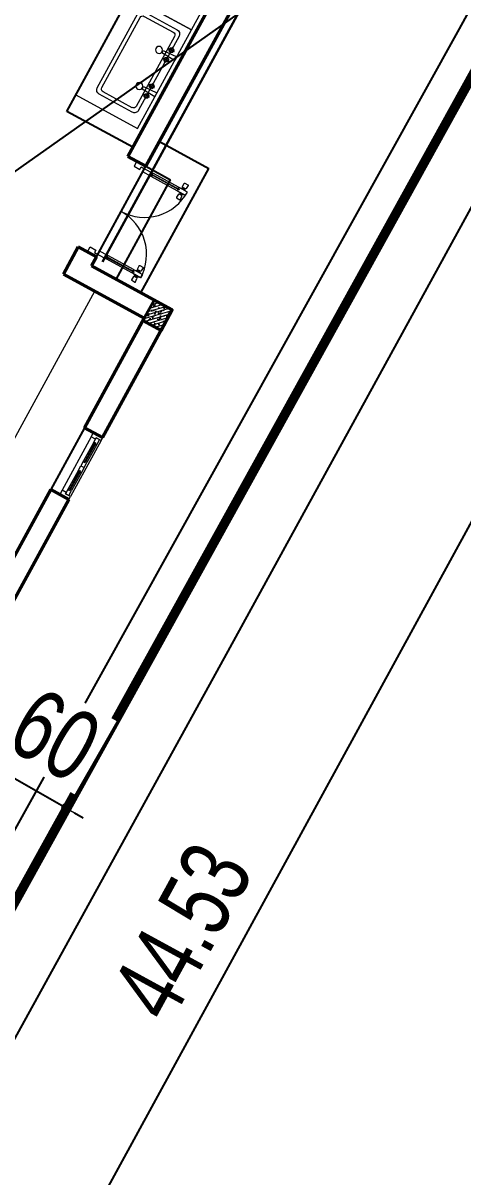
# Model space of a CAD drawing. Header units: millimetres. Extents: x -1075388 to -537338, y 70651 to 270651.
# Drawn here: x -860718 to -856034, y 149050 to 161347 of the extents above; entities that cross this region are included whole.
import ezdxf
from ezdxf.enums import TextEntityAlignment as Align
from ezdxf.xclip import XClip

# ---------------------------------------------------------------- set-up
doc = ezdxf.new("R2010")
doc.units = ezdxf.units.MM
doc.header["$LTSCALE"] = 5
doc.header["$XCLIPFRAME"] = 0
doc.linetypes.add('CENTER2', pattern=[28.575, 19.05, -3.175, 3.175, -3.175])
doc.layers.get('0').update_dxf_attribs({"linetype": 'CENTER2'})
for name, color, linetype in [('BOVIA', 1, 'Continuous'), ('KYHIEU', 7, 'Continuous'), ('NHA', 2, 'Continuous'), ('Tuongxay', 11, 'Continuous')]:
    doc.layers.add(name, color=color, linetype=linetype)
for name, color, linetype, lineweight in [('cat1', 30, 'Continuous', 50), ('hatch1', 136, 'Continuous', 9), ('ISO', 153, 'Continuous', 13), ('LC Dim', 8, 'Continuous', 18), ('LC Hatch', 252, 'Continuous', 9), ('LC Net dam2', 6, 'Continuous', 40), ('LC Net thay', 7, 'Continuous', 25), ('NOITHAT', 125, 'Continuous', 13), ('thay1', 63, 'Continuous', 18)]:
    doc.layers.add(name, color=color, linetype=linetype, lineweight=lineweight)
doc.layers.add('KCS_Plotter', color=11, linetype='Continuous', plot=False)
doc.styles.add('HOATBIF', font='hoatbif.shx', dxfattribs={"width": 0.75})
doc.styles.add('VnArialH', font='VHARIAL.TTF')
doc.linetypes.add('FENCELINE2', pattern='A,0.25,-0.1,[132,ltypeshp.shx,S=0.1,R=0,X=-0.1,Y=0],-0.1,1', length=1.45)
doc.dimstyles.new('Copy of 1-110', dxfattribs={"dimscale": 110, "dimtxt": 2.5, "dimasz": 0.35, "dimexe": 0.5, "dimexo": 0, "dimgap": 0.8, "dimtad": 1, "dimdec": 0, "dimzin": 0, "dimdsep": 46, "dimtxsty": 'HOATBIF', "dimblk1": 'DOT', "dimblk2": 'DOT', "dimsah": 1, "dimcen": -1, "dimdle": 1, "dimclrd": 256, "dimclre": 256, "dimclrt": 4, "dimadec": 3, "dimazin": 2, "dimtfac": 0.333333, "dimtdec": 0, "dimtix": 1, "dimtmove": 2, "dimatfit": 3, "dimldrblk": 'DOT', "dimfxl": 1, "dimtvp": 0.833333, "dimtolj": 1, "dimtzin": 0, "dimarcsym": 0})

# ---------------------------------------------------------------- blocks, each defined once
blk = doc.blocks.new('Nen ht')
at = {"layer": 'BOVIA', "color": 250, "elevation": -192, "flags": 128}
blk.add_lwpolyline([(37892, 14124), (38583, 14137), (50244, 35337), (59645, 52500), (59068, 52724)], dxfattribs=at)
at = {"layer": 'NHA', "color": 250, "elevation": 49, "flags": 128}
blk.add_lwpolyline([(48948, 39561), (52547, 46159), (46128, 48850), (45542, 47224), (43101, 42750)], dxfattribs=at)
at = {"layer": 'Tuongxay', "color": 250}
for points, elevation in [([(37759, 14194), (53101, 41847), (59068, 52724), (38492, 61299)], -2370), ([(37410, 14388), (52750, 42041), (58503, 52526), (38338, 60930)], -192), ([(52547, 46159), (48948, 39561)], 49)]:
    blk.add_lwpolyline(points, dxfattribs=dict(at, elevation=elevation))
at = {"layer": 'KYHIEU', "color": 250, "lineweight": 0, "style": 'VnArialH', "width": 0.6}
for tag, p in [('DC-02', (-46804, -9650, -10682)), ('2.478', (-46804, -10928, -10682))]:
    blk.add_attdef(tag, text='', height=756, dxfattribs=at).set_placement(p, align=Align.CENTER)
blk = doc.blocks.new('*U33')
for p, q in [((30, -419), (30, -100)), ((70, -419), (70, -100)), ((1030, -419), (1030, -100)), ((1070, -419), (1070, -100))]:
    blk.add_line(p, q)
at = {"color": 8, "lineweight": 9}
for p, q in [((47, -429), (47, -90)), ((52, -429), (52, -90)), ((1048, -429), (1048, -90)), ((1053, -429), (1053, -90))]:
    blk.add_line(p, q, dxfattribs=at)
for points in [[(30, 0), (0, 0), (0, 110), (60, 110), (60, 40), (30, 40), (30, 0)], [(55, -100), (70, -100), (70, 0), (30, 0), (30, -100), (45, -100), (45, -90), (55, -90), (55, -100)], [(1070, 0), (1100, 0), (1100, 110), (1040, 110), (1040, 40), (1070, 40), (1070, 0)], [(1045, -100), (1030, -100), (1030, 0), (1070, 0), (1070, -100), (1055, -100), (1055, -90), (1045, -90), (1045, -100)], [(20, -464), (10, -464), (10, -474), (20, -474)], [(55, -419), (70, -419), (70, -519), (30, -519), (30, -419), (45, -419), (45, -429), (55, -429), (55, -419)], [(80, -464), (90, -464), (90, -474), (80, -474)], [(1020, -464), (1010, -464), (1010, -474), (1020, -474)], [(1045, -419), (1030, -419), (1030, -519), (1070, -519), (1070, -419), (1055, -419), (1055, -429), (1045, -429), (1045, -419)], [(1080, -464), (1090, -464), (1090, -474), (1080, -474)]]:
    blk.add_lwpolyline(points)
for points in [[(5, -448), (-35, -444, 0.443716), (-40, -449), (-40, -488, 0.443716), (-35, -493), (5, -489, 0.385314), (10, -484), (10, -453, 0.385314)], [(95, -448), (135, -444, -0.443716), (140, -449), (140, -488, -0.443716), (135, -493), (95, -489, -0.385314), (90, -484), (90, -453, -0.385314)], [(1005, -448), (965, -444, 0.443716), (960, -449), (960, -488, 0.443716), (965, -493), (1005, -489, 0.385314), (1010, -484), (1010, -453, 0.385314)], [(1095, -448), (1135, -444, -0.443716), (1140, -449), (1140, -488, -0.443716), (1135, -493), (1095, -489, -0.385314), (1090, -484), (1090, -453, -0.385314)]]:
    blk.add_lwpolyline(points, format="xyb", close=True)
at = {"color": 8, "lineweight": 5}
for centre, start, end in [((32, -1), 269.7667, 0.0919), ((1068, -1), 179.9081, 270.2333)]:
    blk.add_arc(centre, 518, start, end, dxfattribs=at)
at = {"color": 8, "lineweight": 9}
for centre, start, end in [((47, -99), 186.4342, 273.2898), ((53, -99), 266.7102, 353.5658), ((1047, -99), 186.4342, 273.2898), ((1053, -99), 266.7102, 353.5658), ((47, -420), 86.7102, 173.5658), ((53, -420), 6.4342, 93.2898), ((1047, -420), 86.7102, 173.5658), ((1053, -420), 6.4342, 93.2898)]:
    blk.add_arc(centre, 8.25, start, end, dxfattribs=at)
for centre, start, end in [((70, -469), 143.1301, 216.8699), ((30, -469), 323.1301, 36.8699), ((1070, -469), 143.1301, 216.8699), ((1030, -469), 323.1301, 36.8699)]:
    blk.add_arc(centre, 50, start, end)
blk = doc.blocks.new('*U34')
for p, q in [((35, 0), (715, 0)), ((50, -110), (700, -110)), ((435, -20), (655, -20)), ((435, -60), (655, -60))]:
    blk.add_line(p, q)
at = {"color": 8, "lineweight": 5}
for p, q in [((95, -20), (315, -20)), ((95, -35), (315, -35)), ((95, -45), (315, -45)), ((95, -60), (315, -60)), ((435, -20), (655, -20)), ((435, -35), (655, -35)), ((435, -45), (655, -45)), ((435, -60), (655, -60))]:
    blk.add_line(p, q, dxfattribs=at)
for points in [[(0, 0), (35, 0), (35, -60), (50, -60), (50, -110), (0, -110), (0, 0)], [(750, 0), (715, 0), (715, -60), (700, -60), (700, -110), (750, -110), (750, 0)], [(435, -45), (435, -60), (375, -60), (375, -20), (435, -20), (435, -35), (425, -35), (425, -45), (435, -45)], [(655, -45), (655, -60), (715, -60), (715, -20), (655, -20), (655, -35), (665, -35), (665, -45), (655, -45)]]:
    blk.add_lwpolyline(points)
for points in [[(35, -20), (95, -20), (95, -35), (85, -35), (85, -45), (95, -45), (95, -60), (35, -60)], [(375, -20), (315, -20), (315, -35), (325, -35), (325, -45), (315, -45), (315, -60), (375, -60)]]:
    blk.add_lwpolyline(points, close=True)
for points in [[(95, -29, -0.312187), (102, -35, -0.312187)], [(95, -51, 0.312187), (102, -45, 0.312187)], [(315, -29, 0.312187), (308, -35, 0.312187)], [(315, -51, -0.312187), (308, -45, -0.312187)]]:
    blk.add_lwpolyline(points, format="xyb", dxfattribs=at)
for centre, start, end in [((434, -37), 14.2151, 83.5658), ((434, -43), 276.4342, 345.7849), ((656, -37), 96.4342, 165.7849), ((656, -43), 194.2151, 263.5658)]:
    blk.add_arc(centre, 8.25, start, end, dxfattribs=at)
blk = doc.blocks.new('dgds22233444gf')
for p, q in [((-448864, 692658), (-448864, 692744)), ((-448828, 692702), (-448896, 692702)), ((-448864, 692631), (-448864, 692545)), ((-448828, 692586), (-448896, 692586))]:
    blk.add_line(p, q)
blk.add_lwpolyline([(-448788, 692661), (-448788, 692631), (-448947, 692621), (-448947, 692667)], close=True)
for centre, radius in [((-448864, 692702), 25.2), ((-448864, 692702), 19.8), ((-448864, 692586), 25.2), ((-448864, 692586), 19.8)]:
    blk.add_circle(centre, radius)
blk = doc.blocks.new('dsadasd')
at = {"layer": 'NOITHAT', "linetype": 'ByBlock'}
for p, q in [((192, 493), (192, 92)), ((1142, 543), (242, 543)), ((1117, 501), (267, 501)), ((1192, 92), (1192, 493)), ((234, 468), (234, 117)), ((1151, 117), (1151, 468)), ((242, 42), (1142, 42)), ((267, 84), (1117, 84))]:
    blk.add_line(p, q, dxfattribs=at)
for centre in [(472, 159), (911, 159)]:
    blk.add_circle(centre, 37.5, dxfattribs=at)
for centre, radius, start, end in [((242, 493), 50, 90, 180), ((267, 468), 33.3, 90, 180), ((1117, 468), 33.3, 0, 90), ((1142, 493), 50, 0, 90), ((242, 92), 50, 180, 270), ((267, 117), 33.3, 180, 270), ((1117, 117), 33.3, 270, 0), ((1142, 92), 50, 270, 0)]:
    blk.add_arc(centre, radius, start, end, dxfattribs=at)
at = {"layer": 'NOITHAT', "xscale": -1, "rotation": 270}
for p in [(-692174, 448906), (-691735, 448906)]:
    blk.add_blockref('dgds22233444gf', p, dxfattribs=at)
blk = doc.blocks.new('*U296')
at = {"layer": 'NOITHAT'}
blk.add_lwpolyline([(375, 600), (375, -600), (-375, -600), (-375, 600)], close=True, dxfattribs=at)
at = {"layer": 'hatch1', "rotation": 270}
blk.add_blockref('dsadasd', (-333, 718), dxfattribs=at)
blk = doc.blocks.new('*U295')
at = {"layer": 'thay1', "color": 0, "linetype": 'ByBlock', "lineweight": -2, "transparency": 16777216}
for p in [(0, 0), (0, -1200)]:
    blk.add_blockref('*U296', p, dxfattribs=at)
blk = doc.blocks.new('Nhaf hiệu bộ')
at = {"layer": 'LC Hatch', "ltscale": 2}
h = blk.add_hatch(dxfattribs=at)
h.set_pattern_fill('BETONG', color=256, scale=20, pattern_type=2)
h.set_pattern_definition([(360, (-195.02, 75865.2), (3e-14, 103.92305), [2.5, -57.5]), (360, (-195.02, 75869.53), (3e-14, 103.92305), [2.5, -57.5]), (120, (-195.02, 75865.2), (-90, -51.96152), [2.5, -57.5]), (120, (-191.27, 75867.36), (-90, -51.96152), [2.5, -57.5]), (360, (-165.02, 75917.16), (3e-14, 103.92305), [2.5, -57.5]), (360, (-165.02, 75921.49), (3e-14, 103.92305), [2.5, -57.5]), (120, (-165.02, 75917.16), (-90, -51.96152), [2.5, -57.5]), (120, (-161.27, 75919.33), (-90, -51.96152), [2.5, -57.5]), (60, (-192.52, 75865.2), (-90, 51.96152), [2.5, -57.5]), (60, (-196.27, 75867.36), (-90, 51.96152), [2.5, -57.5]), (60, (-162.52, 75813.24), (-90, 51.96152), [2.5, -57.5]), (60, (-166.27, 75815.4), (-90, 51.96152), [2.5, -57.5]), (45, (-195.016, 75865.2), (-21.213203, 21.213203), []), (50, (-195.02, 75865.2), (143.45204, -12.55043), [15, -165]), (355, (-195.02, 75865.2), (-27.75027, 150.43843), [12, -132]), (100.4514, (-183.06, 75864.15), (115.70188, 137.8879), [12.74804, -140.22842]), (46.1842, (-195.02, 75905.2), (213.4482, -33.1038), [22.5, -247.5]), (96.6356, (-177.23, 75902.44), (186.93254, 194.8236), [19.12206, -210.3426]), (351.1842, (-195.02, 75905.2), (186.9324, 194.8237), [18, -198]), (21, (-175.02, 75895.2), (119.38141, -80.52378), [15, -165]), (326, (-175.02, 75895.2), (48.66307, 145.03), [12, -132]), (71.4514, (-165.07, 75888.49), (168.04453, 64.5061), [12.74804, -140.22842]), (37.5, (-195.016, 75865.2), (2.43197, 66.57877), [0, -130.4, 0, -134, 0, -132.5]), (7.5, (-195.016, 75865.2), (52.61391, 78.88234), [0, -76.4, 0, -127.4, 0, -50.5]), (327.5, (-239.616, 75865.2), (106.764487, -4.510974), [0, -50, 0, -156, 0, -207]), (317.5, (-259.62, 75865.2), (116.63723, 20.021), [0, -65, 0, -103.6, 0, -147])])
h.paths.add_polyline_path([(24820, 9220), (24600, 9220), (24600, 8970), (24820, 8970)])
at = {"layer": 'cat1', "ltscale": 2}
for p, q in [((23840, 10430), (23840, 14255)), ((23620, 10430), (23620, 13940)), ((23840, 10430), (23620, 10430)), ((23620, 9330), (23620, 9000)), ((23840, 9330), (23620, 9330)), ((23840, 9330), (23840, 9220)), ((23840, 9220), (24820, 9220)), ((24820, 7670), (24820, 9220)), ((23620, 9000), (24600, 9000)), ((24600, 7670), (24600, 9000)), ((24820, 7670), (24600, 7670)), ((24600, 5620), (24600, 6920)), ((24820, 6920), (24600, 6920)), ((24820, 4135), (24820, 6920))]:
    blk.add_line(p, q, dxfattribs=at)
at = {"layer": 'LC Net dam2', "ltscale": 2}
blk.add_lwpolyline([(24600, 8970), (24820, 8970), (24820, 9220), (24600, 9220)], close=True, dxfattribs=at)
at = {"layer": 'LC Net thay', "ltscale": 2}
for p, q in [((22820, 10540), (22820, 13140)), ((23840, 10730), (24440, 10730)), ((24440, 9220), (24440, 10730)), ((23620, 10540), (22820, 10540)), ((23620, 10540), (22820, 10540)), ((23840, 9330), (23840, 10430)), ((23840, 10430), (24140, 10430)), ((24140, 9220), (24140, 10430)), ((24600, 7670), (24600, 6920))]:
    blk.add_line(p, q, dxfattribs=at)
at = {"layer": 'NOITHAT', "ltscale": 2}
blk.add_lwpolyline([(24000, 9000), (24600, 9000), (24600, 5620), (24000, 5620)], close=True, dxfattribs=at)
at = {"layer": 'ISO'}
for name, p, rotation in [('*U33', (23840, 9330), 90), ('*U34', (24820, 7670), 269.9999999999999)]:
    blk.add_blockref(name, p, dxfattribs=dict(at, rotation=rotation))
at = {"layer": 'thay1', "xscale": -1}
blk.add_blockref('*U295', (23195, 12540), dxfattribs=at)
blk = doc.blocks.new('DOT')
at = {"color": 0, "linetype": 'ByBlock'}
blk.add_line((-0.5, 0), (-1, 0), dxfattribs=at)
at = {"color": 0, "linetype": 'ByBlock', "const_width": 0.5}
blk.add_lwpolyline([(-0.25, 0, 1), (0.25, 0, 1)], format="xyb", close=True, dxfattribs=at)
blk = doc.blocks.new('*D129')
at = {"layer": 'Defpoints', "color": 0, "transparency": 16777216}
for p in [(-849751, 171967), (-847811, 170907), (-871167, 132929, -151)]:
    blk.add_point(p, dxfattribs=at)
at = {"layer": 'LC Dim', "lineweight": -2, "transparency": 16777216}
for p, q in [((-849751, 171967), (-847680, 170836)), ((-869112, 131925), (-847862, 170815)), ((-871167, 132929), (-869030, 131761))]:
    blk.add_line(p, q, dxfattribs=at)
at = {"layer": 'LC Dim', "lineweight": -2, "transparency": 16777216, "xscale": 105, "yscale": 105, "zscale": 105}
for p, rotation in [((-847811, 170907), 61.34759104076623), ((-869162, 131833), 241.3475910407662)]:
    blk.add_blockref('DOT', p, dxfattribs=dict(at, rotation=rotation))
at = {"layer": 'LC Dim', "color": 4, "transparency": 16777216, "insert": (-859026, 151665), "char_height": 750, "attachment_point": 5, "rotation": 61.3476, "style": 'HOATBIF'}
blk.add_mtext('\\A1;44.53', dxfattribs=at)
blk = doc.blocks.new('_Dot')
at = {"color": 0, "linetype": 'ByBlock', "lineweight": -2}
blk.add_line((-0.5, 0), (-1, 0), dxfattribs=at)
at = {"color": 0, "linetype": 'ByBlock', "const_width": 0.5}
blk.add_lwpolyline([(-0.25, 0, 1), (0.25, 0, 1)], format="xyb", close=True, dxfattribs=at)
blk = doc.blocks.new('*D143')
at = {"layer": 'Defpoints', "color": 0, "transparency": 16777216}
blk.add_point((-860260, 152982), dxfattribs=at)
at = {"layer": 'LC Dim', "lineweight": -2, "transparency": 16777216}
for p, q in [((-861347, 154303), (-861723, 153645)), ((-861740, 153828), (-861831, 153880)), ((-861648, 153776), (-860260, 152982)), ((-859948, 153529), (-860334, 152852)), ((-860169, 152930), (-860078, 152878))]:
    blk.add_line(p, q, dxfattribs=at)
at = {"layer": 'LC Dim', "lineweight": -2, "transparency": 16777216, "xscale": 105, "yscale": 105, "zscale": 105}
for p, rotation in [((-861648, 153776), 330.2592635081893), ((-860260, 152982), 150.2592635081893)]:
    blk.add_blockref('DOT', p, dxfattribs=dict(at, rotation=rotation))
at = {"layer": 'LC Dim', "color": 4, "transparency": 16777216, "insert": (-860649, 153913), "char_height": 750, "attachment_point": 5, "rotation": 330.2593, "style": 'HOATBIF', "bg_fill": 3, "box_fill_scale": 1.1, "bg_fill_color": 256, "bg_fill_true_color": 13158600, "bg_fill_transparency": 0}
blk.add_mtext('\\A1;1.60', dxfattribs=at)
at = {"layer": 'Defpoints', "color": 0, "transparency": 16777216}
for p in [(-861347, 154303), (-859948, 153529, 2366)]:
    blk.add_point(p, dxfattribs=at)

msp = doc.modelspace()

# ---------------------------------------------------------------- block references
at = {"layer": 'NHA'}
ref = msp.add_blockref('Nen ht', (-908818.656, 119243.518, 41.497), dxfattribs=at)
XClip(ref).set_block_clipping_path([(-36969.0091810265, -21518.5280143177), (72831.0680443905, 66381.4719856854)])

# ---------------------------------------------------------------- next in the draw order: block references
at = {"layer": 'NHA', "rotation": 331.3859695635566}
msp.add_blockref('Nhaf hiệu bộ', (-885333.036, 162082.651, 281.744), dxfattribs=at)

# ---------------------------------------------------------------- next in the draw order: linework, layer by layer
at = {"layer": 'cat1', "color": 202, "linetype": 'FENCELINE2', "ltscale": 200, "const_width": 100, "elevation": 37.298}
msp.add_lwpolyline([(-904457.596, 108956.227), (-914065.335, 113516.999), (-912056.149, 117141.527), (-908731.579, 122968.97), (-894410.729, 148713.766), (-875641.151, 182537.129), (-849750.707, 171967.138), (-871058.279, 133439.115), (-871341.181, 132921.363)], dxfattribs=at)

# ---------------------------------------------------------------- next in the draw order: dimensions: what is measured, and where the dimension line sits
at = {"layer": 'LC Dim'}
dim = msp.add_linear_dim(base=(-847811.387, 170907.484), p1=(-871166.811, 132928.508, -150.838), p2=(-849750.707, 171967.138), angle=241.347591, dimstyle='Copy of 1-110', override={"dimscale": 300, "dimdec": 2, "dimlfac": 0.001}, dxfattribs=at)
dim.commit()
dim.dimension.update_dxf_attribs({"geometry": '*D129', "text_midpoint": (-859026.322, 151665.132)})

# ---------------------------------------------------------------- next in the draw order: dimensions: what is measured, and where the dimension line sits
dim = msp.add_linear_dim(base=(-860260.066, 152982.369, -2329), p1=(-861346.847, 154303.262, -2329), p2=(-859947.538, 153529.386, 37.298), angle=330.2592635, dimstyle='Copy of 1-110', override={"dimscale": 300, "dimdec": 2, "dimlfac": 0.001, "dimtfill": 1}, dxfattribs=at)
dim.commit()
dim.dimension.update_dxf_attribs({"geometry": '*D143', "text_midpoint": (-860649.122, 153912.947, -2329)})

# ---------------------------------------------------------------- next in the draw order: linework, layer by layer
at = {"layer": 'KCS_Plotter'}
msp.add_line((-949387.665, 97124.99), (-823387.669, 186224.99), dxfattribs=at)

doc.saveas('drawing.dxf')
